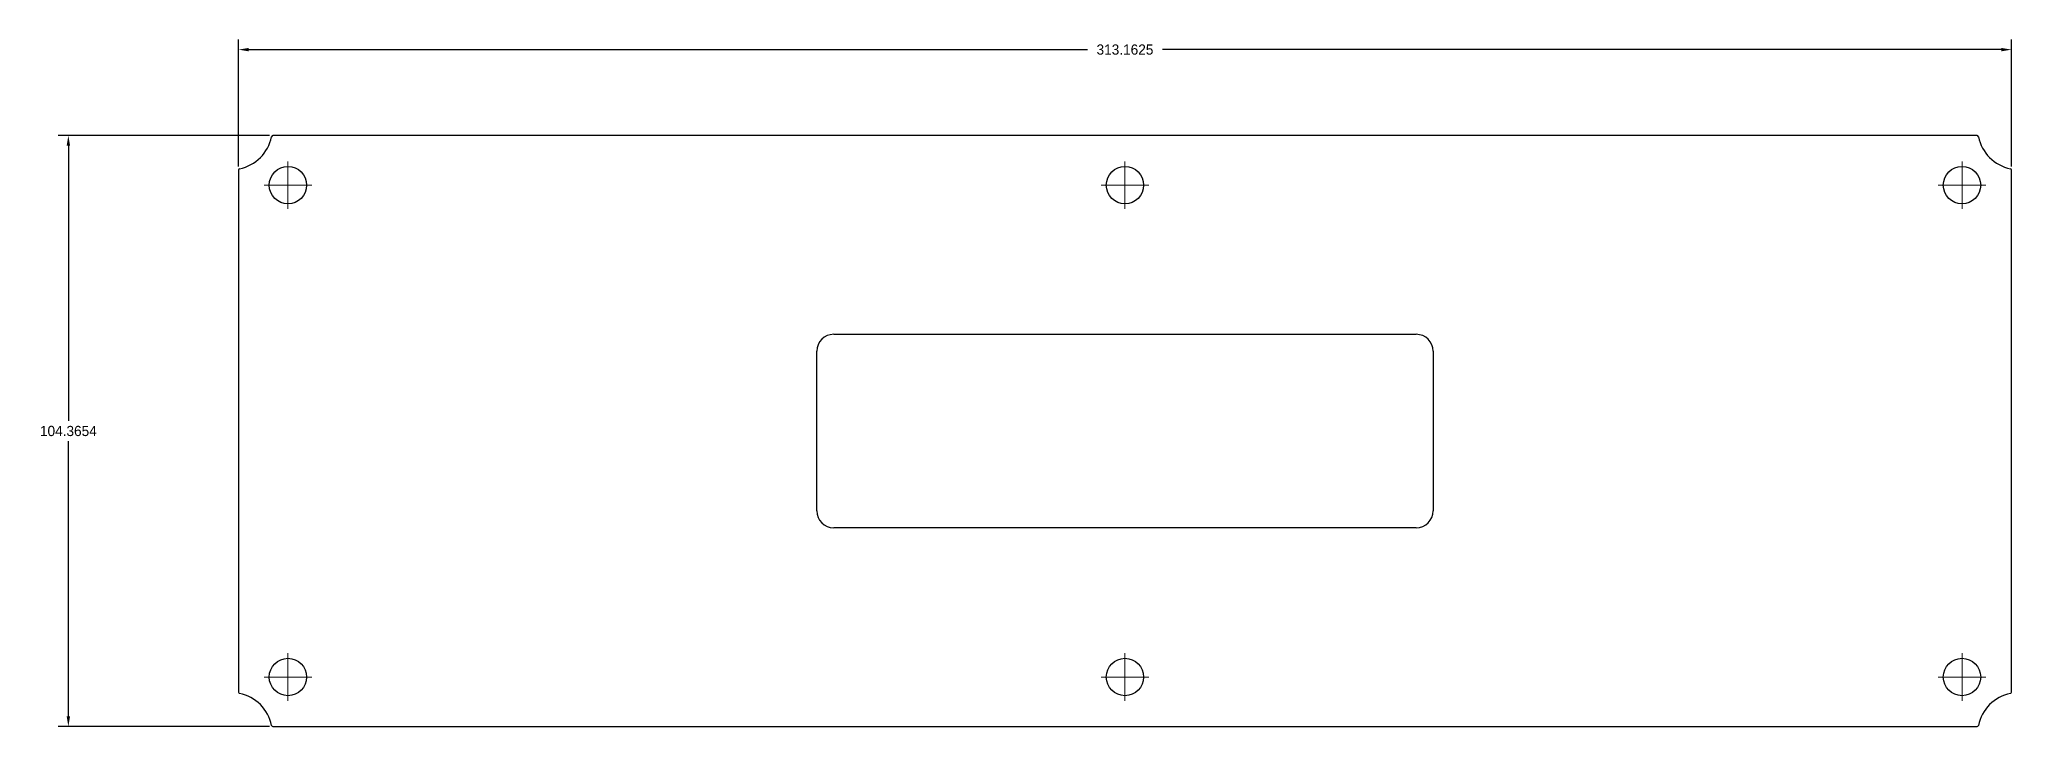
# Model space of a CAD drawing. Header units: millimetres. Extents: x -192 to 157, y -56 to 66.
import ezdxf

# ---------------------------------------------------------------- set-up
doc = ezdxf.new("R2010")
doc.units = ezdxf.units.MM
doc.header["$MEASUREMENT"] = 0
doc.layers.add('Janev2_CE_BPlate (1) v2_Sketch1', color=7, linetype='Continuous')
doc.dimstyles.get("Standard").update_dxf_attribs({"dimtxt": 0.18, "dimasz": 0.18, "dimexe": 0.18, "dimexo": 0.0625, "dimgap": 0.09, "dimtad": 0, "dimtih": 1, "dimtoh": 1, "dimdec": 4, "dimzin": 0, "dimdsep": 46, "dimtxsty": 'Standard', "dimcen": 0.09, "dimadec": 0, "dimazin": 0, "dimtfac": 1, "dimtdec": 4, "dimtofl": 0, "dimtmove": 0, "dimatfit": 3, "dimfxl": 1, "dimtolj": 1, "dimtzin": 0, "dimarcsym": 0})

# ---------------------------------------------------------------- blocks, each defined once
blk = doc.blocks.new('*D1')
at = {"color": 0, "lineweight": -2, "transparency": 16777216}
for p, q in [((-156.58, 43.31), (-156.58, 65.76)), ((-154.78, 63.96), (-6.6, 63.96)), ((154.78, 63.96), (6.6, 63.96)), ((156.58, 43.31), (156.58, 65.76))]:
    blk.add_line(p, q, dxfattribs=at)
at = {"color": 0, "transparency": 16777216}
for points in [[(-154.78, 64.26), (-154.78, 63.66), (-156.58, 63.96)], [(154.78, 64.26), (154.78, 63.66), (156.58, 63.96)]]:
    blk.add_solid(points, dxfattribs=at)
at = {"layer": 'Defpoints', "color": 0, "transparency": 16777216}
for p in [(156.58, 63.96), (-156.58, 42.68, 2.5), (156.58, 42.68, 2.5)]:
    blk.add_point(p, dxfattribs=at)
at = {"color": 0, "transparency": 16777216, "insert": (0, 63.96), "char_height": 1.8, "attachment_point": 5}
blk.add_mtext('\\A1;313.1625', dxfattribs=at)
blk = doc.blocks.new('*D2')
at = {"color": 0, "lineweight": -2, "transparency": 16777216}
for p, q in [((-151.11, 48.78), (-188.41, 48.78)), ((-186.61, 46.98), (-186.61, -1.6)), ((-186.61, -53.79), (-186.61, -5.2)), ((-151.11, -55.59), (-188.41, -55.59))]:
    blk.add_line(p, q, dxfattribs=at)
at = {"color": 0, "transparency": 16777216}
for points in [[(-186.91, 46.98), (-186.31, 46.98), (-186.61, 48.78)], [(-186.91, -53.79), (-186.31, -53.79), (-186.61, -55.59)]]:
    blk.add_solid(points, dxfattribs=at)
at = {"layer": 'Defpoints', "color": 0, "transparency": 16777216}
for p in [(-150.48, 48.78, 2.5), (-186.61, -55.59), (-150.48, -55.59, 2.5)]:
    blk.add_point(p, dxfattribs=at)
at = {"color": 0, "transparency": 16777216, "insert": (-186.61, -3.4), "char_height": 1.8, "attachment_point": 5}
blk.add_mtext('\\A1;104.3654', dxfattribs=at)
blk = doc.blocks.new('SW_CENTERMARKSYMBOL_0')
at = {"color": 0, "linetype": 'Continuous', "lineweight": 18}
for p, q in [((0, 2.5), (0, 4.2)), ((-2.5, 0), (-4.2, 0)), ((0, 0), (-2.5, 0)), ((0, 0), (0, 2.5)), ((0, 0), (0, -2.5)), ((0, 0), (2.5, 0)), ((2.5, 0), (4.2, 0)), ((0, -2.5), (0, -4.2))]:
    blk.add_line(p, q, dxfattribs=at)

msp = doc.modelspace()

# ---------------------------------------------------------------- linework, layer by layer
at = {"layer": 'Janev2_CE_BPlate (1) v2_Sketch1'}
for p, q in [((150.48278, 48.77874, 2.5), (-150.48278, 48.77874, 2.5)), ((-156.58125, 42.68027, 2.5), (-156.58125, -49.48815, 2.5)), ((156.58125, -49.48815, 2.5), (156.58125, 42.68027, 2.5)), ((-54.43524, -17.48912, 2.5), (-54.43524, 10.68124, 2.5)), ((-51.43524, 13.68124, 2.5), (51.43524, 13.68124, 2.5)), ((54.43524, 10.68124, 2.5), (54.43524, -17.48912, 2.5)), ((51.43524, -20.48912, 2.5), (-51.43524, -20.48912, 2.5)), ((-150.48278, -55.58662, 2.5), (150.48278, -55.58662, 2.5))]:
    msp.add_line(p, q, dxfattribs=at)
for centre in [(-147.83125, 40.02874, 2.5), (0, 40.02874, 2.5), (147.83125, 40.02874, 2.5), (-147.83125, -46.83662, 2.5), (0, -46.83662, 2.5), (147.83125, -46.83662, 2.5)]:
    msp.add_circle(centre, 3.3, dxfattribs=at)
for centre, radius, start, end in [((-150.48278, 48.52874, 2.5), 0.25, 90, 168.463041), ((150.48278, 48.52874, 2.5), 0.25, 11.536959, 90), ((-157.83125, 50.02874, 2.5), 7.25, 281.536959, 348.463041), ((157.83125, 50.02874, 2.5), 7.25, 191.536959, 258.463041), ((-156.33125, 42.68027, 2.5), 0.25, 101.5369589, 180), ((156.33125, 42.68027, 2.5), 0.25, 360, 78.463041), ((-51.43524, 10.68124, 2.5), 3, 90, 180), ((51.43524, 10.68124, 2.5), 3, 0, 90), ((-51.43524, -17.48912, 2.5), 3, 180, 270), ((51.43524, -17.48912, 2.5), 3, 270, 360), ((-156.33125, -49.48815, 2.5), 0.25, 180, 258.463041), ((-157.83125, -56.83662, 2.5), 7.25, 11.536959, 78.463041), ((157.83125, -56.83662, 2.5), 7.25, 101.536959, 168.463041), ((156.33125, -49.48815, 2.5), 0.25, 281.536959, 0), ((-150.48278, -55.33662, 2.5), 0.25, 191.5369589, 270), ((150.48278, -55.33662, 2.5), 0.25, 270, 348.463041)]:
    msp.add_arc(centre, radius, start, end, dxfattribs=at)

# ---------------------------------------------------------------- block references
at = {"color": 7, "linetype": 'Continuous', "lineweight": 18}
for p in [(-147.83125, 40.02874, 2.5), (0, 40.02874, 2.5), (147.83125, 40.02874, 2.5), (-147.83125, -46.83662, 2.5), (0, -46.83662, 2.5), (147.83125, -46.83662, 2.5)]:
    msp.add_blockref('SW_CENTERMARKSYMBOL_0', p, dxfattribs=at)

# ---------------------------------------------------------------- dimensions: what is measured, and where the dimension line sits
dim = msp.add_linear_dim(base=(156.58125, 63.95853), p1=(-156.58125, 42.68027, 2.5), p2=(156.58125, 42.68027, 2.5), dimstyle='Standard', override={"dimscale": 10})
dim.commit()
dim.dimension.update_dxf_attribs({"geometry": '*D1', "text_midpoint": (0, 63.95853)})
dim = msp.add_linear_dim(base=(-186.60766, -55.58662), p1=(-150.48278, 48.77874, 2.5), p2=(-150.48278, -55.58662, 2.5), angle=270, dimstyle='Standard', override={"dimscale": 10})
dim.commit()
dim.dimension.update_dxf_attribs({"geometry": '*D2', "text_midpoint": (-186.60766, -3.40394)})

doc.saveas('drawing.dxf')
